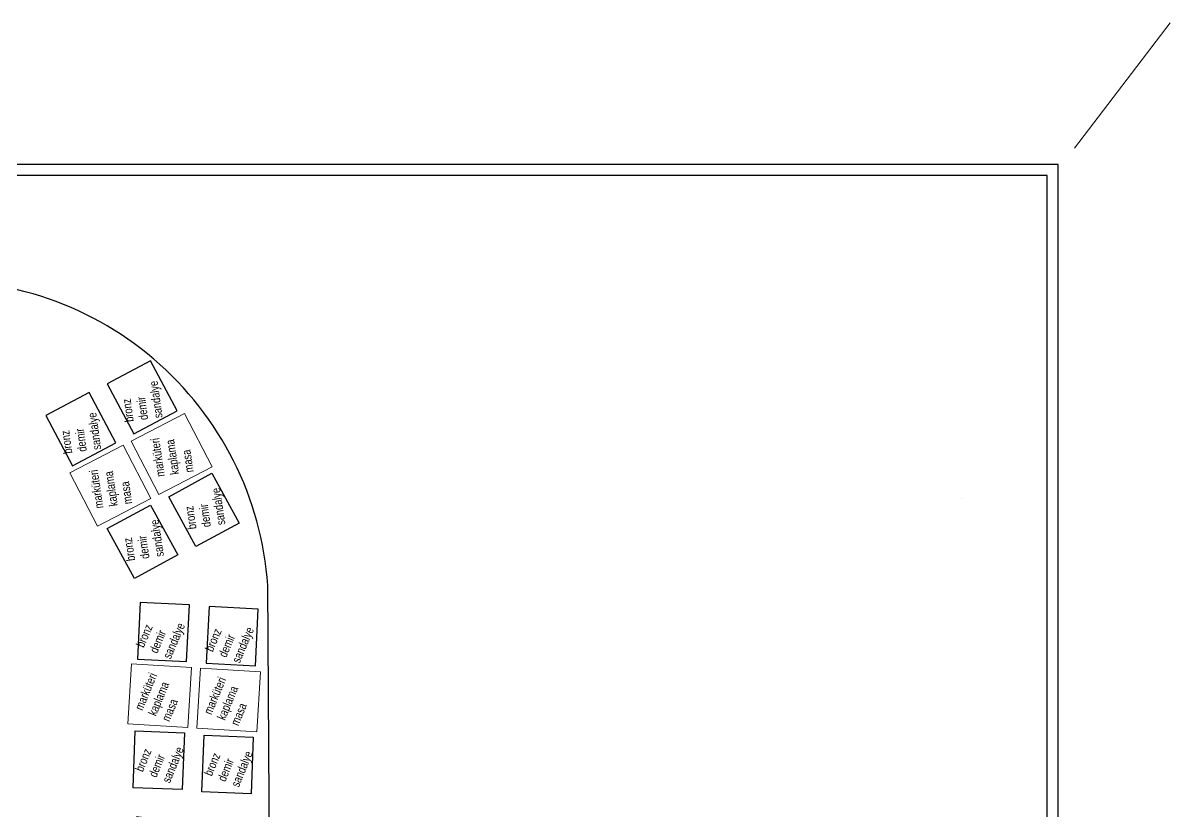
# Model space of a CAD drawing. Header units: millimetres. Extents: x 228897 to 231507, y -97047 to -95333.
# Drawn here: x 230457 to 231507, y -96054 to -95333 of the extents above; entities that cross this region are included whole.
import ezdxf

# ---------------------------------------------------------------- set-up
doc = ezdxf.new("R2010")
doc.units = ezdxf.units.MM
doc.layers.get('0').update_dxf_attribs({"lineweight": 20})
for name, color, linetype, lineweight in [('ahsap', 34, 'Continuous', 25), ('demir-1', 103, 'Continuous', 20), ('tefris', 30, 'Continuous', 0), ('tefrişoturum', 59, 'Continuous', 25)]:
    doc.layers.add(name, color=color, linetype=linetype, lineweight=lineweight)
for name, color, linetype in [('Sktürk ANTET', 7, 'Continuous'), ('XR_FA_ARC_F0_UNIFREE$0$A960MN_Other Building', 8, 'Continuous'), ('yazı', 11, 'Continuous')]:
    doc.layers.add(name, color=color, linetype=linetype)
doc.styles.add('UBN', font='GOTHIC.TTF', dxfattribs={"width": 0.8})

# ---------------------------------------------------------------- blocks, each defined once
blk = doc.blocks.new('fhgfgh')
at = {"layer": 'tefris', "linetype": 'Continuous'}
blk.add_lwpolyline([(229996.1, -96600), (229978.3, -96548), (230030.4, -96530.2), (230048.1, -96582.3)], close=True, dxfattribs=at)
at = {"layer": 'tefrişoturum'}
for points in [[(230100.5, -96558.7), (230085.5, -96516.3), (230036.5, -96533.5), (230051.4, -96576)], [(229941.5, -96616.7), (229926.1, -96574.4), (229975, -96556.6), (229990.3, -96598.9)]]:
    blk.add_lwpolyline(points, close=True, dxfattribs=at)
at = {"layer": 'yazı', "char_height": 8, "attachment_point": 1, "style": 'UBN'}
for s, insert, rotation in [('bronz \\Pdemir\\Psandalye', (230048, -96527.2), 359.2314), ('marküteri\\Pkaplama \\Pmasa', (229994.2, -96547.9), 359.8821), ('bronz \\Pdemir\\Psandalye', (229942.3, -96569.5), 359.8821)]:
    blk.add_mtext_dynamic_manual_height_columns(s, width=49.273, gutter_width=0.2, heights=[0], dxfattribs=dict(at, insert=insert, rotation=rotation))

msp = doc.modelspace()

# ---------------------------------------------------------------- linework, layer by layer
msp.add_line((231419.19, -95447.21, 0), (231506.76, -95332.64, 0))
at = {"layer": 'ahsap'}
msp.add_arc((230966.21, -95686.19, 0), 359.35, 346.79825, 346.79844, dxfattribs=at)
at = {"layer": 'Sktürk ANTET', "elevation": 0}
for points in [[(229394.19, -96917.21), (231404.19, -96917.21), (231404.19, -95462.21), (229394.19, -95462.21)], [(229404.19, -96907.21), (231394.19, -96907.21), (231394.19, -95472.21), (229404.19, -95472.21)]]:
    msp.add_lwpolyline(points, close=True, dxfattribs=at)
at = {"layer": 'XR_FA_ARC_F0_UNIFREE$0$A960MN_Other Building', "elevation": 0}
msp.add_lwpolyline([(229522.68, -95642.3), (230023.17, -96571.06), (230473.12, -96429.8, 0.3268739), (230682.64, -96142.56), (230680.79, -95847.62, 0.4203782), (230355.39, -95569.81)], format="xyb", dxfattribs=at)

# ---------------------------------------------------------------- block references
at = {"layer": 'demir-1'}
for p, rotation in [((169238.53, -337525.73, 0), 98.53601386697426), ((169182.35, -337554.76, 0), 98.53601386697426), ((54061.74, -272219.62, 0), 67.73341738475705), ((54124.86, -272223.46, 0), 67.73341738475705), ((38826.79, -255724.02, 0), 62.54263806874167)]:
    msp.add_blockref('fhgfgh', p, dxfattribs=dict(at, rotation=rotation))

doc.saveas('drawing.dxf')
